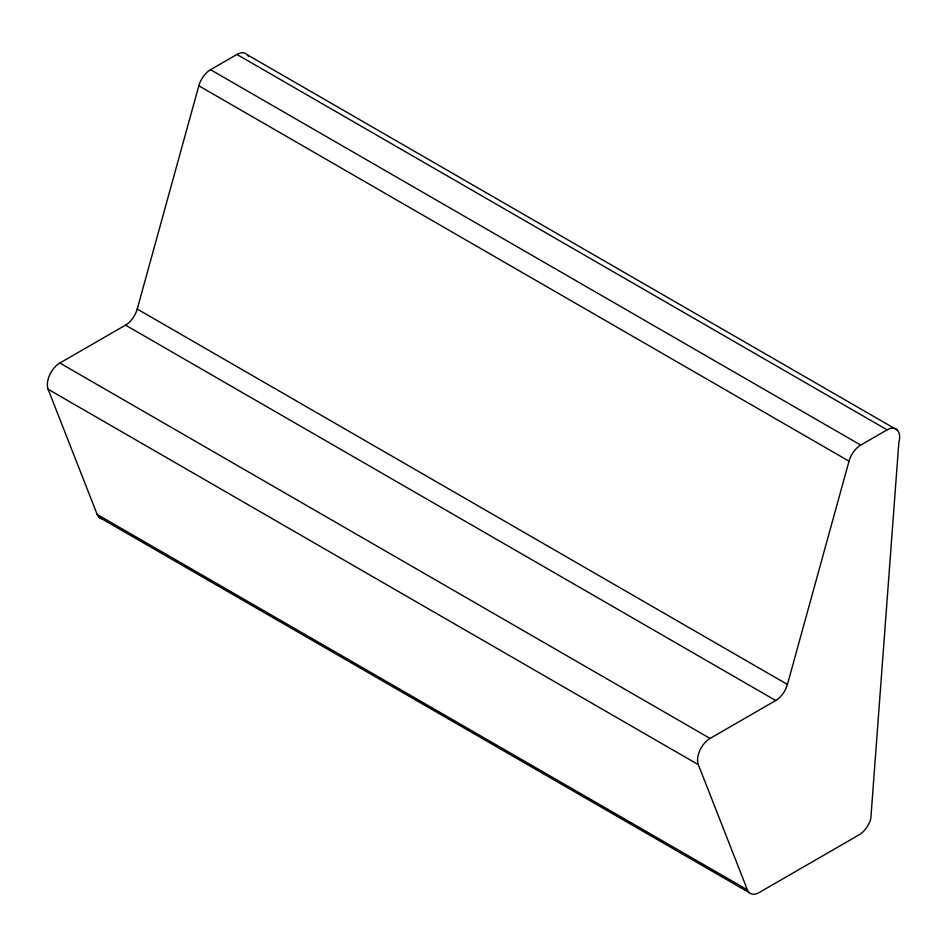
<?xml version="1.0" encoding="UTF-8"?>
<svg xmlns="http://www.w3.org/2000/svg" width="947" height="947" viewBox="0 0 947 947"><rect width="100%" height="100%" fill="white"/><g stroke="black" fill="none" stroke-linecap="round" stroke-linejoin="round"><path stroke-width="1.42" d="M103.472 518.861A17.697 10.216 -60 0 1 97.198 514.481L48.119 389.253A17.697 10.216 -60 0 1 59.862 363.032L125.525 325.129A17.697 10.216 -60 0 0 137.22 309.042L198.823 85.786A17.697 10.216 -60 0 1 210.518 69.699L236.928 54.453A17.697 10.216 -60 0 1 248.327 56.347M747.408 889.872L698.33 764.655A17.697 10.216 -60 0 1 710.072 738.423L775.723 700.52A17.697 10.216 -60 0 0 787.431 684.432L849.021 461.177A17.697 10.216 -60 0 1 860.728 445.09L887.138 429.843A17.697 10.216 -60 0 1 898.833 442.651L870.802 818.753A17.697 10.216 -60 0 1 859.107 834.84L759.151 892.548A17.697 10.216 -60 0 1 747.408 889.872L97.198 514.481M247.226 54.748L897.436 430.139M236.928 54.453L887.138 429.843M210.518 69.699L860.728 445.09M198.823 85.786L849.021 461.177M137.22 309.042L787.431 684.432M125.525 325.129L775.723 700.52M59.862 363.032L710.072 738.423M48.119 389.253L698.33 764.655M98.985 517.204L749.195 892.595"/></g></svg>
